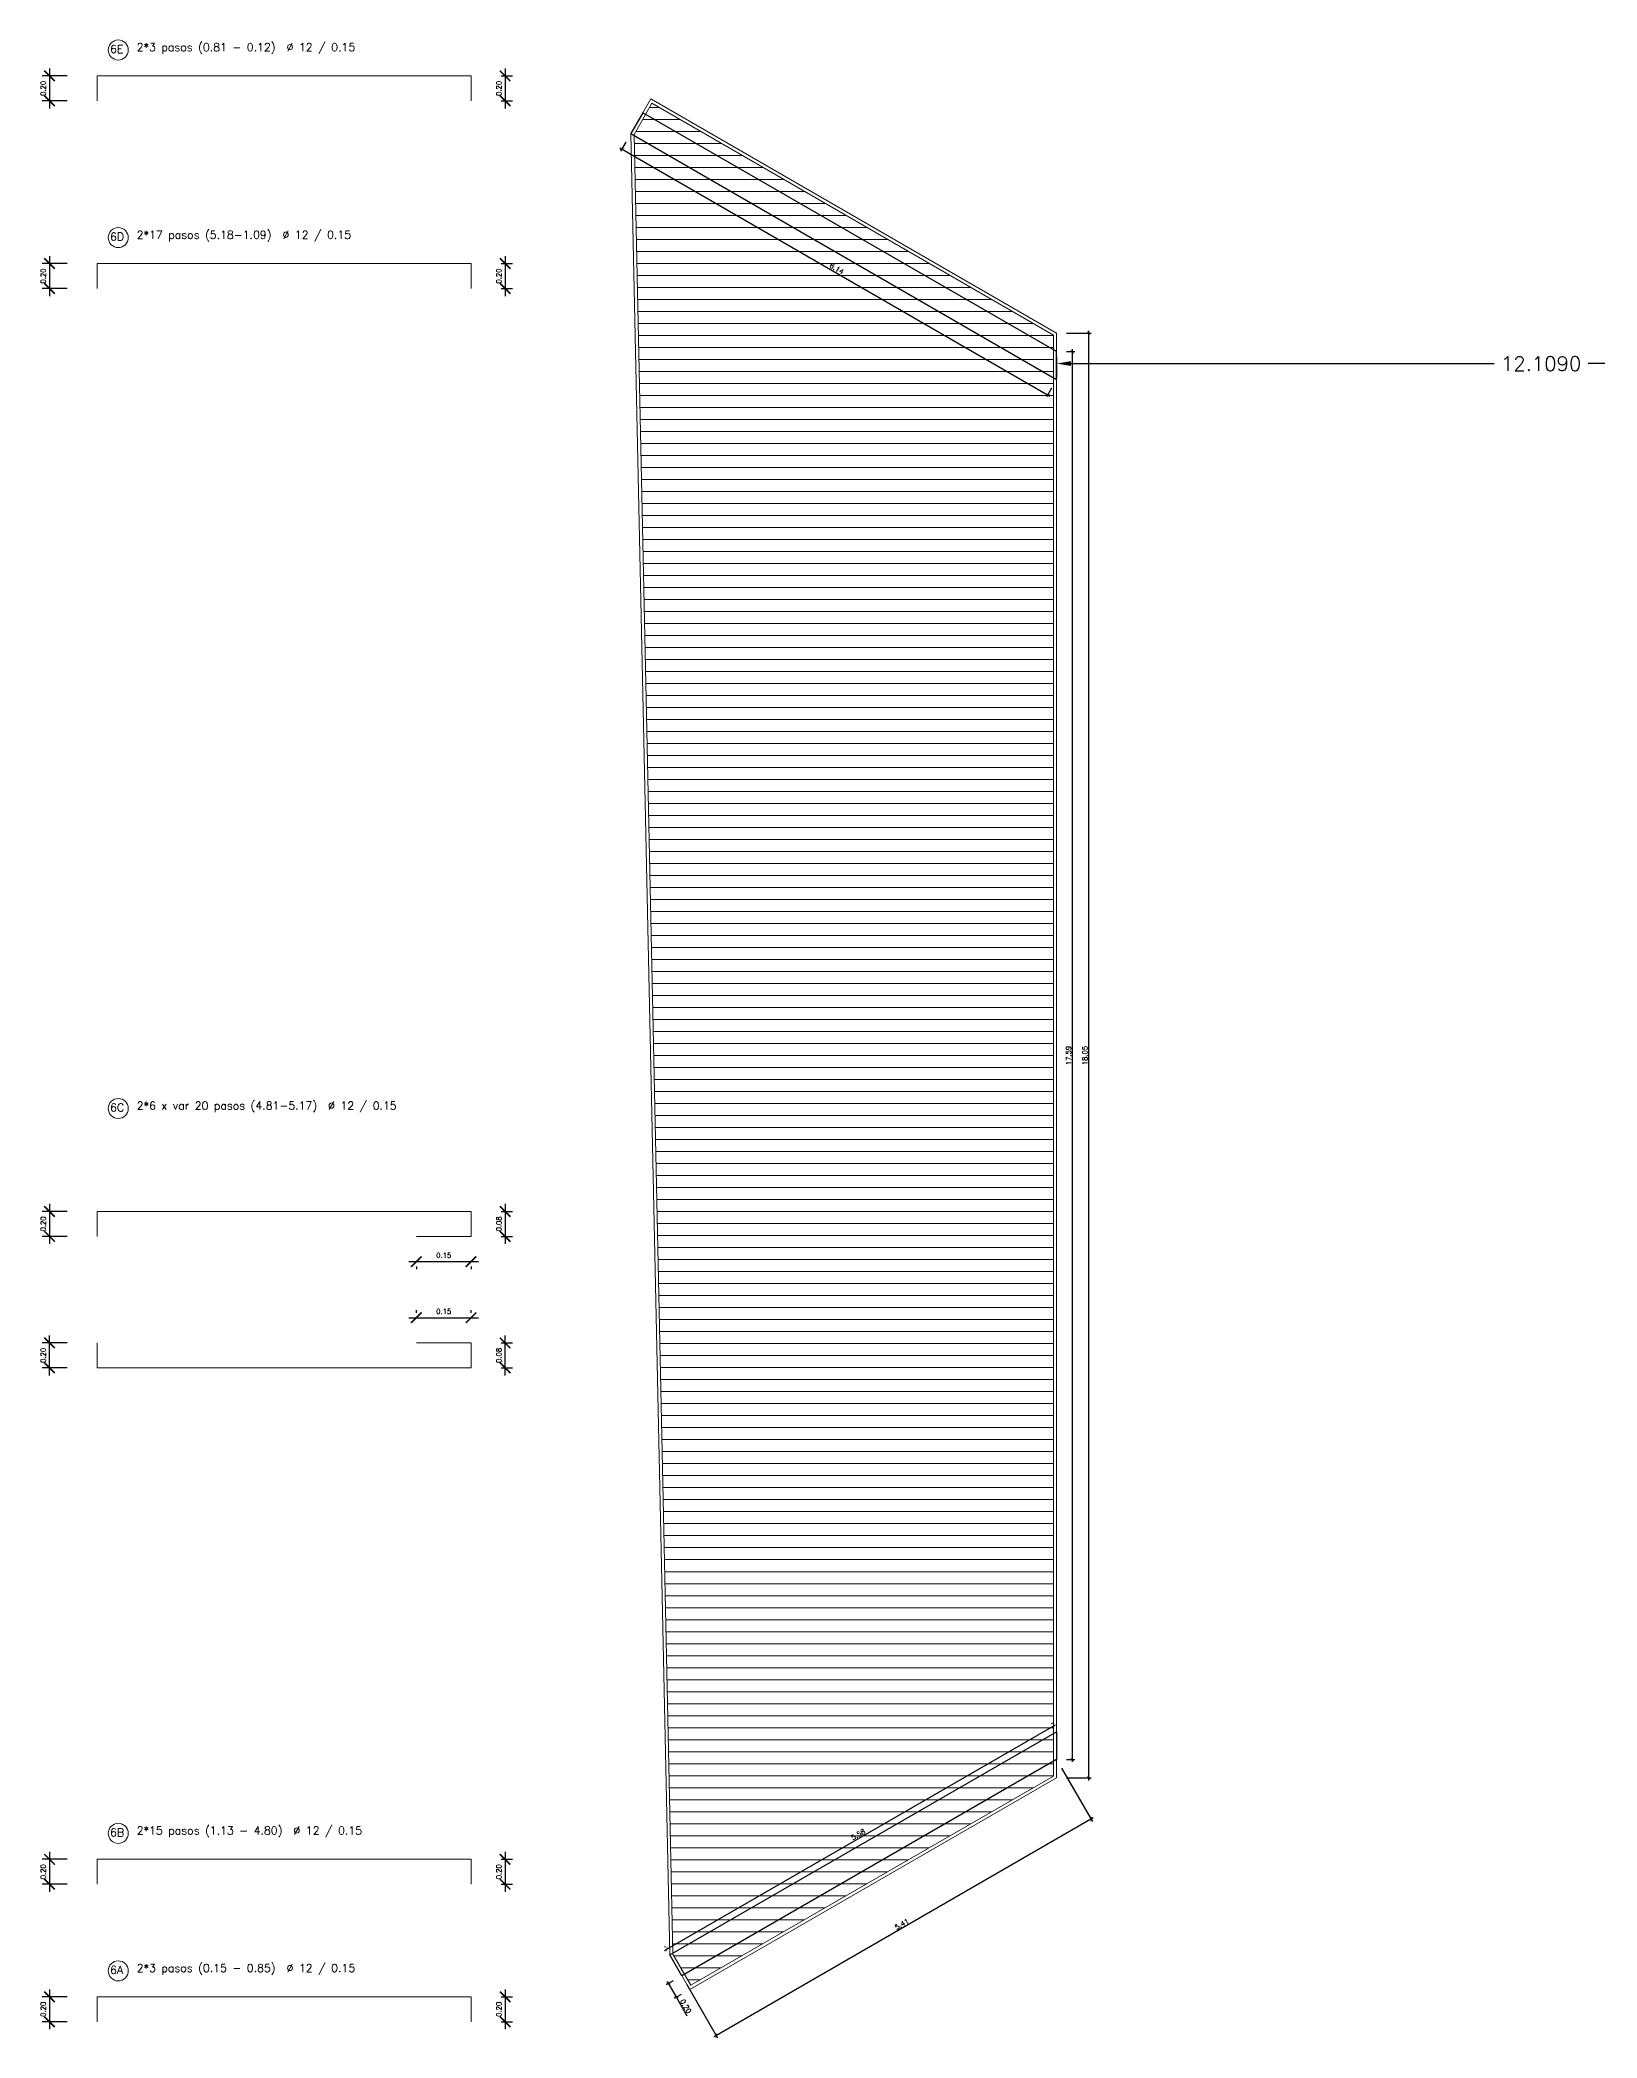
# Model space of a CAD drawing. Header units: metres. Extents: x 1291 to 1536, y 1774 to 1932.
# Drawn here: x 1329.96 to 1349.42, y 1906.63 to 1931.6 of the extents above; entities that cross this region are included whole.
import ezdxf

# ---------------------------------------------------------------- set-up
doc = ezdxf.new("R2010")
doc.units = ezdxf.units.M
doc.layers.add('Des', color=4, linetype='Continuous', lineweight=20)
doc.layers.add('Layer1', color=6, linetype='Continuous', lineweight=20)
doc.layers.add('YPSOM_CONTORNO AZUL', color=164, linetype='Continuous')
doc.styles.add('SPING-TEXTO', font='romans.shx')
doc.styles.get("Standard").update_dxf_attribs({"font": 'simplex.shx'})
doc.styles.add('YPSOM-TEXTO', font='romans.shx')
doc.styles.add('YPSOM_25', font='romans.shx', dxfattribs={"height": 0.0625})
doc.styles.add('YPSOM_40', font='romans.shx', dxfattribs={"height": 0.1})
doc.dimstyles.new('SPing_75', dxfattribs={"dimscale": 0.075, "dimtxt": 2.5, "dimasz": 1.75, "dimexe": 1.25, "dimexo": 5, "dimtad": 1, "dimzin": 1, "dimdsep": 46, "dimtxsty": 'SPING-TEXTO', "dimblk": 'ARCHTICK', "dimcen": 0, "dimdle": 1.25, "dimclrd": 1, "dimclre": 9, "dimclrt": 2, "dimadec": 0, "dimazin": 0, "dimtfac": 1, "dimtmove": 0, "dimatfit": 3, "dimfxl": 1, "dimarcsym": 0})
doc.dimstyles.get("Standard").update_dxf_attribs({"dimtxt": 0.18, "dimasz": 0.18, "dimexe": 0.18, "dimexo": 0.0625, "dimgap": 0.09, "dimtad": 0, "dimtih": 1, "dimtoh": 1, "dimdec": 4, "dimzin": 0, "dimdsep": 46, "dimtxsty": 'Standard', "dimcen": 0.09, "dimadec": 0, "dimazin": 0, "dimtfac": 1, "dimtdec": 4, "dimtofl": 0, "dimtmove": 0, "dimatfit": 3, "dimfxl": 1, "dimtolj": 1, "dimtzin": 0, "dimarcsym": 0})
doc.dimstyles.new('YPSOM_25', dxfattribs={"dimscale": 0.025, "dimtxt": 2.5, "dimasz": 1.75, "dimexe": 1.25, "dimexo": 5, "dimtad": 1, "dimzin": 1, "dimdsep": 46, "dimtxsty": 'YPSOM-TEXTO', "dimblk": 'ARCHTICK', "dimcen": 0, "dimdle": 1.25, "dimclrd": 1, "dimclre": 9, "dimclrt": 2, "dimadec": 0, "dimazin": 0, "dimtfac": 1, "dimtmove": 0, "dimatfit": 3, "dimfxl": 1, "dimarcsym": 0})

# ---------------------------------------------------------------- blocks, each defined once
blk = doc.blocks.new('*D353')
at = {"layer": 'Defpoints', "color": 0, "transparency": 16777216}
for p in [(1342.667, 1927.701), (1354.776, 1927.701), (1354.776, 1927.552)]:
    blk.add_point(p, dxfattribs=at)
at = {"layer": 'Layer1', "color": 0, "lineweight": -2, "transparency": 16777216}
for p, q in [((1342.667, 1927.638), (1342.667, 1927.372)), ((1342.847, 1927.552), (1348.134, 1927.552)), ((1354.596, 1927.552), (1349.308, 1927.552)), ((1354.776, 1927.638), (1354.776, 1927.372))]:
    blk.add_line(p, q, dxfattribs=at)
at = {"layer": 'Layer1', "color": 0, "transparency": 16777216}
for points in [[(1342.847, 1927.582), (1342.847, 1927.522), (1342.667, 1927.552)], [(1354.596, 1927.582), (1354.596, 1927.522), (1354.776, 1927.552)]]:
    blk.add_solid(points, dxfattribs=at)
at = {"layer": 'Layer1', "color": 0, "transparency": 16777216, "insert": (1348.721, 1927.552), "char_height": 0.18, "attachment_point": 5}
blk.add_mtext('\\A1;12.1090', dxfattribs=at)
blk = doc.blocks.new('_ArchTick')
at = {"color": 0, "linetype": 'ByBlock', "const_width": 0.15}
blk.add_lwpolyline([(-0.5, -0.5), (0.5, 0.5)], dxfattribs=at)
blk = doc.blocks.new('*D356')
at = {"layer": 'Defpoints', "color": 0, "transparency": 16777216}
for p in [(1337.983, 1907.404), (1337.916, 1907.134), (1338.083, 1907.231)]:
    blk.add_point(p, dxfattribs=at)
at = {"layer": 'Layer1', "color": 9, "lineweight": -2, "transparency": 16777216}
for p, q in [((1337.875, 1907.341), (1337.788, 1907.291)), ((1337.975, 1907.168), (1337.888, 1907.118))]:
    blk.add_line(p, q, dxfattribs=at)
at = {"layer": 'Layer1', "color": 1, "lineweight": -2, "transparency": 16777216}
for p, q in [((1337.8, 1907.334), (1337.916, 1907.134)), ((1337.916, 1907.134), (1338.048, 1906.904))]:
    blk.add_line(p, q, dxfattribs=at)
at = {"layer": 'Layer1', "color": 1, "lineweight": -2, "transparency": 16777216, "xscale": 0.04375, "yscale": 0.04375, "zscale": 0.04375}
for p, rotation in [((1337.816, 1907.307), 119.9999983916258), ((1337.916, 1907.134), 299.9999983916258)]:
    blk.add_blockref('_ArchTick', p, dxfattribs=dict(at, rotation=rotation))
at = {"layer": 'Layer1', "color": 2, "transparency": 16777216, "insert": (1338.033, 1907.023), "char_height": 0.0625, "attachment_point": 5, "rotation": 300, "style": 'YPSOM-TEXTO'}
blk.add_mtext('0.20', dxfattribs=at)
blk = doc.blocks.new('*D358')
at = {"layer": 'Defpoints', "color": 0, "transparency": 16777216}
for p in [(1342.667, 1927.701), (1342.667, 1910.108), (1342.862, 1910.108)]:
    blk.add_point(p, dxfattribs=at)
at = {"layer": 'Layer1', "color": 9, "lineweight": -2, "transparency": 16777216}
for p, q in [((1342.792, 1927.701), (1342.894, 1927.701)), ((1342.792, 1910.108), (1342.894, 1910.108))]:
    blk.add_line(p, q, dxfattribs=at)
at = {"layer": 'Layer1', "color": 1, "lineweight": -2, "transparency": 16777216}
blk.add_line((1342.862, 1927.732), (1342.862, 1910.077), dxfattribs=at)
at = {"layer": 'Layer1', "color": 1, "lineweight": -2, "transparency": 16777216, "xscale": 0.04375, "yscale": 0.04375, "zscale": 0.04375}
for p, rotation in [((1342.862, 1927.701), 90), ((1342.862, 1910.108), 270)]:
    blk.add_blockref('_ArchTick', p, dxfattribs=dict(at, rotation=rotation))
at = {"layer": 'Layer1', "color": 2, "transparency": 16777216, "insert": (1342.816, 1918.904), "char_height": 0.0625, "attachment_point": 5, "rotation": 90, "style": 'YPSOM-TEXTO'}
blk.add_mtext('17.59', dxfattribs=at)
blk = doc.blocks.new('*D359')
at = {"layer": 'Defpoints', "color": 0, "transparency": 16777216}
for p in [(1342.667, 1927.932), (1342.667, 1909.877), (1343.067, 1909.877)]:
    blk.add_point(p, dxfattribs=at)
at = {"layer": 'Layer1', "color": 9, "lineweight": -2, "transparency": 16777216}
for p, q in [((1342.792, 1927.932), (1343.098, 1927.932)), ((1342.792, 1909.877), (1343.098, 1909.877))]:
    blk.add_line(p, q, dxfattribs=at)
at = {"layer": 'Layer1', "color": 1, "lineweight": -2, "transparency": 16777216}
blk.add_line((1343.067, 1927.963), (1343.067, 1909.846), dxfattribs=at)
at = {"layer": 'Layer1', "color": 1, "lineweight": -2, "transparency": 16777216, "xscale": 0.04375, "yscale": 0.04375, "zscale": 0.04375}
for p, rotation in [((1343.067, 1927.932), 90), ((1343.067, 1909.877), 270)]:
    blk.add_blockref('_ArchTick', p, dxfattribs=dict(at, rotation=rotation))
at = {"layer": 'Layer1', "color": 2, "transparency": 16777216, "insert": (1343.02, 1918.904), "char_height": 0.0625, "attachment_point": 5, "rotation": 90, "style": 'YPSOM-TEXTO'}
blk.add_mtext('18.05', dxfattribs=at)
blk = doc.blocks.new('*D365')
at = {"layer": 'Defpoints', "color": 0, "transparency": 16777216}
for p in [(1335.35, 1916.956), (1335.35, 1916.644), (1335.775, 1916.644)]:
    blk.add_point(p, dxfattribs=at)
at = {"layer": 'Des', "color": 1, "lineweight": -2, "transparency": 16777216}
blk.add_line((1335.775, 1917.049), (1335.775, 1916.55), dxfattribs=at)
at = {"layer": 'Des', "color": 9, "lineweight": -2, "transparency": 16777216}
for p, q in [((1335.725, 1916.956), (1335.869, 1916.956)), ((1335.725, 1916.644), (1335.869, 1916.644))]:
    blk.add_line(p, q, dxfattribs=at)
at = {"layer": 'Des', "color": 1, "lineweight": -2, "transparency": 16777216, "xscale": 0.13125, "yscale": 0.13125, "zscale": 0.13125}
for p, rotation in [((1335.775, 1916.956), 90), ((1335.775, 1916.644), 270)]:
    blk.add_blockref('_ArchTick', p, dxfattribs=dict(at, rotation=rotation))
at = {"layer": 'Des', "color": 2, "transparency": 16777216, "insert": (1335.697, 1916.8), "char_height": 0.0625, "attachment_point": 5, "rotation": 90, "style": 'YPSOM_25'}
blk.add_mtext('0.08', dxfattribs=at)
blk = doc.blocks.new('*D366')
at = {"layer": 'Defpoints', "color": 0, "transparency": 16777216}
for p in [(1334.666, 1916.644), (1335.35, 1916.644), (1335.35, 1916.329)]:
    blk.add_point(p, dxfattribs=at)
at = {"layer": 'Des', "color": 1, "lineweight": -2, "transparency": 16777216}
blk.add_line((1334.572, 1916.329), (1335.444, 1916.329), dxfattribs=at)
at = {"layer": 'Des', "color": 9, "lineweight": -2, "transparency": 16777216}
for p, q in [((1334.666, 1916.269), (1334.666, 1916.235)), ((1335.35, 1916.269), (1335.35, 1916.235))]:
    blk.add_line(p, q, dxfattribs=at)
at = {"layer": 'Des', "color": 1, "lineweight": -2, "transparency": 16777216, "xscale": 0.13125, "yscale": 0.13125, "zscale": 0.13125, "rotation": 180}
blk.add_blockref('_ArchTick', (1334.666, 1916.329), dxfattribs=at)
at = {"layer": 'Des', "color": 1, "lineweight": -2, "transparency": 16777216, "xscale": 0.13125, "yscale": 0.13125, "zscale": 0.13125}
blk.add_blockref('_ArchTick', (1335.35, 1916.329), dxfattribs=at)
at = {"layer": 'Des', "color": 2, "transparency": 16777216, "insert": (1335.008, 1916.407), "char_height": 0.0625, "attachment_point": 5, "style": 'YPSOM_25'}
blk.add_mtext('0.15', dxfattribs=at)
blk = doc.blocks.new('*D367')
at = {"layer": 'Defpoints', "color": 0, "transparency": 16777216}
for p in [(1330.677, 1916.956), (1330.082, 1916.644), (1330.677, 1916.644)]:
    blk.add_point(p, dxfattribs=at)
at = {"layer": 'Des', "color": 1, "lineweight": -2, "transparency": 16777216}
blk.add_line((1330.082, 1917.049), (1330.082, 1916.55), dxfattribs=at)
at = {"layer": 'Des', "color": 9, "lineweight": -2, "transparency": 16777216}
for p, q in [((1330.302, 1916.956), (1329.988, 1916.956)), ((1330.302, 1916.644), (1329.988, 1916.644))]:
    blk.add_line(p, q, dxfattribs=at)
at = {"layer": 'Des', "color": 1, "lineweight": -2, "transparency": 16777216, "xscale": 0.13125, "yscale": 0.13125, "zscale": 0.13125}
for p, rotation in [((1330.082, 1916.956), 90), ((1330.082, 1916.644), 270)]:
    blk.add_blockref('_ArchTick', p, dxfattribs=dict(at, rotation=rotation))
at = {"layer": 'Des', "color": 2, "transparency": 16777216, "insert": (1330.003, 1916.8), "char_height": 0.0625, "attachment_point": 5, "rotation": 90, "style": 'YPSOM_25'}
blk.add_mtext('0.20', dxfattribs=at)
blk = doc.blocks.new('*D368')
at = {"layer": 'Defpoints', "color": 0, "transparency": 16777216}
for p in [(1335.35, 1915.313), (1335.775, 1915.313), (1335.35, 1915.001)]:
    blk.add_point(p, dxfattribs=at)
at = {"layer": 'Des', "color": 9, "lineweight": -2, "transparency": 16777216}
for p, q in [((1335.725, 1915.313), (1335.869, 1915.313)), ((1335.725, 1915.001), (1335.869, 1915.001))]:
    blk.add_line(p, q, dxfattribs=at)
at = {"layer": 'Des', "color": 1, "lineweight": -2, "transparency": 16777216}
blk.add_line((1335.775, 1914.907), (1335.775, 1915.407), dxfattribs=at)
at = {"layer": 'Des', "color": 1, "lineweight": -2, "transparency": 16777216, "xscale": 0.13125, "yscale": 0.13125, "zscale": 0.13125}
for p, rotation in [((1335.775, 1915.313), 90), ((1335.775, 1915.001), 270)]:
    blk.add_blockref('_ArchTick', p, dxfattribs=dict(at, rotation=rotation))
at = {"layer": 'Des', "color": 2, "transparency": 16777216, "insert": (1335.697, 1915.157), "char_height": 0.0625, "attachment_point": 5, "rotation": 90, "style": 'YPSOM_25'}
blk.add_mtext('0.08', dxfattribs=at)
blk = doc.blocks.new('*D369')
at = {"layer": 'Defpoints', "color": 0, "transparency": 16777216}
for p in [(1335.35, 1915.628), (1334.666, 1915.313), (1335.35, 1915.313)]:
    blk.add_point(p, dxfattribs=at)
at = {"layer": 'Des', "color": 1, "lineweight": -2, "transparency": 16777216}
blk.add_line((1334.572, 1915.628), (1335.444, 1915.628), dxfattribs=at)
at = {"layer": 'Des', "color": 9, "lineweight": -2, "transparency": 16777216}
for p, q in [((1334.666, 1915.688), (1334.666, 1915.721)), ((1335.35, 1915.688), (1335.35, 1915.721))]:
    blk.add_line(p, q, dxfattribs=at)
at = {"layer": 'Des', "color": 1, "lineweight": -2, "transparency": 16777216, "xscale": 0.13125, "yscale": 0.13125, "zscale": 0.13125, "rotation": 180}
blk.add_blockref('_ArchTick', (1334.666, 1915.628), dxfattribs=at)
at = {"layer": 'Des', "color": 1, "lineweight": -2, "transparency": 16777216, "xscale": 0.13125, "yscale": 0.13125, "zscale": 0.13125}
blk.add_blockref('_ArchTick', (1335.35, 1915.628), dxfattribs=at)
at = {"layer": 'Des', "color": 2, "transparency": 16777216, "insert": (1335.008, 1915.706), "char_height": 0.0625, "attachment_point": 5, "style": 'YPSOM_25'}
blk.add_mtext('0.15', dxfattribs=at)
blk = doc.blocks.new('*D370')
at = {"layer": 'Defpoints', "color": 0, "transparency": 16777216}
for p in [(1330.082, 1915.313), (1330.677, 1915.313), (1330.677, 1915.001)]:
    blk.add_point(p, dxfattribs=at)
at = {"layer": 'Des', "color": 9, "lineweight": -2, "transparency": 16777216}
for p, q in [((1330.302, 1915.313), (1329.988, 1915.313)), ((1330.302, 1915.001), (1329.988, 1915.001))]:
    blk.add_line(p, q, dxfattribs=at)
at = {"layer": 'Des', "color": 1, "lineweight": -2, "transparency": 16777216}
blk.add_line((1330.082, 1914.907), (1330.082, 1915.407), dxfattribs=at)
at = {"layer": 'Des', "color": 1, "lineweight": -2, "transparency": 16777216, "xscale": 0.13125, "yscale": 0.13125, "zscale": 0.13125}
for p, rotation in [((1330.082, 1915.313), 90), ((1330.082, 1915.001), 270)]:
    blk.add_blockref('_ArchTick', p, dxfattribs=dict(at, rotation=rotation))
at = {"layer": 'Des', "color": 2, "transparency": 16777216, "insert": (1330.003, 1915.157), "char_height": 0.0625, "attachment_point": 5, "rotation": 90, "style": 'YPSOM_25'}
blk.add_mtext('0.20', dxfattribs=at)
blk = doc.blocks.new('*D371')
at = {"layer": 'Defpoints', "color": 0, "transparency": 16777216}
for p in [(1335.35, 1928.802), (1335.35, 1928.49), (1335.775, 1928.49)]:
    blk.add_point(p, dxfattribs=at)
at = {"layer": 'Des', "color": 9, "lineweight": -2, "transparency": 16777216}
for p, q in [((1335.725, 1928.802), (1335.869, 1928.802)), ((1335.725, 1928.49), (1335.869, 1928.49))]:
    blk.add_line(p, q, dxfattribs=at)
at = {"layer": 'Des', "color": 1, "lineweight": -2, "transparency": 16777216}
blk.add_line((1335.775, 1928.896), (1335.775, 1928.396), dxfattribs=at)
at = {"layer": 'Des', "color": 1, "lineweight": -2, "transparency": 16777216, "xscale": 0.13125, "yscale": 0.13125, "zscale": 0.13125}
for p, rotation in [((1335.775, 1928.802), 90), ((1335.775, 1928.49), 270)]:
    blk.add_blockref('_ArchTick', p, dxfattribs=dict(at, rotation=rotation))
at = {"layer": 'Des', "color": 2, "transparency": 16777216, "insert": (1335.697, 1928.646), "char_height": 0.0625, "attachment_point": 5, "rotation": 90, "style": 'YPSOM_25'}
blk.add_mtext('0.20', dxfattribs=at)
blk = doc.blocks.new('*D373')
at = {"layer": 'Defpoints', "color": 0, "transparency": 16777216}
for p in [(1330.677, 1928.802), (1330.082, 1928.49), (1330.677, 1928.49)]:
    blk.add_point(p, dxfattribs=at)
at = {"layer": 'Des', "color": 9, "lineweight": -2, "transparency": 16777216}
for p, q in [((1330.302, 1928.802), (1329.988, 1928.802)), ((1330.302, 1928.49), (1329.988, 1928.49))]:
    blk.add_line(p, q, dxfattribs=at)
at = {"layer": 'Des', "color": 1, "lineweight": -2, "transparency": 16777216}
blk.add_line((1330.082, 1928.896), (1330.082, 1928.396), dxfattribs=at)
at = {"layer": 'Des', "color": 1, "lineweight": -2, "transparency": 16777216, "xscale": 0.13125, "yscale": 0.13125, "zscale": 0.13125}
for p, rotation in [((1330.082, 1928.802), 90), ((1330.082, 1928.49), 270)]:
    blk.add_blockref('_ArchTick', p, dxfattribs=dict(at, rotation=rotation))
at = {"layer": 'Des', "color": 2, "transparency": 16777216, "insert": (1330.003, 1928.646), "char_height": 0.0625, "attachment_point": 5, "rotation": 90, "style": 'YPSOM_25'}
blk.add_mtext('0.20', dxfattribs=at)
blk = doc.blocks.new('*D375')
at = {"layer": 'Defpoints', "color": 0, "transparency": 16777216}
for p in [(1335.35, 1931.147), (1335.35, 1930.835), (1335.775, 1930.835)]:
    blk.add_point(p, dxfattribs=at)
at = {"layer": 'Des', "color": 1, "lineweight": -2, "transparency": 16777216}
blk.add_line((1335.775, 1931.24), (1335.775, 1930.741), dxfattribs=at)
at = {"layer": 'Des', "color": 9, "lineweight": -2, "transparency": 16777216}
for p, q in [((1335.725, 1931.147), (1335.869, 1931.147)), ((1335.725, 1930.835), (1335.869, 1930.835))]:
    blk.add_line(p, q, dxfattribs=at)
at = {"layer": 'Des', "color": 1, "lineweight": -2, "transparency": 16777216, "xscale": 0.13125, "yscale": 0.13125, "zscale": 0.13125}
for p, rotation in [((1335.775, 1931.147), 90), ((1335.775, 1930.835), 270)]:
    blk.add_blockref('_ArchTick', p, dxfattribs=dict(at, rotation=rotation))
at = {"layer": 'Des', "color": 2, "transparency": 16777216, "insert": (1335.697, 1930.991), "char_height": 0.0625, "attachment_point": 5, "rotation": 90, "style": 'YPSOM_25'}
blk.add_mtext('0.20', dxfattribs=at)
blk = doc.blocks.new('*D376')
at = {"layer": 'Defpoints', "color": 0, "transparency": 16777216}
for p in [(1330.677, 1931.147), (1330.082, 1930.835), (1330.677, 1930.835)]:
    blk.add_point(p, dxfattribs=at)
at = {"layer": 'Des', "color": 1, "lineweight": -2, "transparency": 16777216}
blk.add_line((1330.082, 1931.24), (1330.082, 1930.741), dxfattribs=at)
at = {"layer": 'Des', "color": 9, "lineweight": -2, "transparency": 16777216}
for p, q in [((1330.302, 1931.147), (1329.988, 1931.147)), ((1330.302, 1930.835), (1329.988, 1930.835))]:
    blk.add_line(p, q, dxfattribs=at)
at = {"layer": 'Des', "color": 1, "lineweight": -2, "transparency": 16777216, "xscale": 0.13125, "yscale": 0.13125, "zscale": 0.13125}
for p, rotation in [((1330.082, 1931.147), 90), ((1330.082, 1930.835), 270)]:
    blk.add_blockref('_ArchTick', p, dxfattribs=dict(at, rotation=rotation))
at = {"layer": 'Des', "color": 2, "transparency": 16777216, "insert": (1330.003, 1930.991), "char_height": 0.0625, "attachment_point": 5, "rotation": 90, "style": 'YPSOM_25'}
blk.add_mtext('0.20', dxfattribs=at)
blk = doc.blocks.new('*D377')
at = {"layer": 'Defpoints', "color": 0, "transparency": 16777216}
for p in [(1335.35, 1908.859), (1335.35, 1908.547), (1335.775, 1908.547)]:
    blk.add_point(p, dxfattribs=at)
at = {"layer": 'Des', "color": 9, "lineweight": -2, "transparency": 16777216}
for p, q in [((1335.725, 1908.859), (1335.869, 1908.859)), ((1335.725, 1908.547), (1335.869, 1908.547))]:
    blk.add_line(p, q, dxfattribs=at)
at = {"layer": 'Des', "color": 1, "lineweight": -2, "transparency": 16777216}
blk.add_line((1335.775, 1908.953), (1335.775, 1908.454), dxfattribs=at)
at = {"layer": 'Des', "color": 1, "lineweight": -2, "transparency": 16777216, "xscale": 0.13125, "yscale": 0.13125, "zscale": 0.13125}
for p, rotation in [((1335.775, 1908.859), 90), ((1335.775, 1908.547), 270)]:
    blk.add_blockref('_ArchTick', p, dxfattribs=dict(at, rotation=rotation))
at = {"layer": 'Des', "color": 2, "transparency": 16777216, "insert": (1335.697, 1908.703), "char_height": 0.0625, "attachment_point": 5, "rotation": 90, "style": 'YPSOM_25'}
blk.add_mtext('0.20', dxfattribs=at)
blk = doc.blocks.new('*D378')
at = {"layer": 'Defpoints', "color": 0, "transparency": 16777216}
for p in [(1330.677, 1908.859), (1330.082, 1908.547), (1330.677, 1908.547)]:
    blk.add_point(p, dxfattribs=at)
at = {"layer": 'Des', "color": 9, "lineweight": -2, "transparency": 16777216}
for p, q in [((1330.302, 1908.859), (1329.988, 1908.859)), ((1330.302, 1908.547), (1329.988, 1908.547))]:
    blk.add_line(p, q, dxfattribs=at)
at = {"layer": 'Des', "color": 1, "lineweight": -2, "transparency": 16777216}
blk.add_line((1330.082, 1908.953), (1330.082, 1908.454), dxfattribs=at)
at = {"layer": 'Des', "color": 1, "lineweight": -2, "transparency": 16777216, "xscale": 0.13125, "yscale": 0.13125, "zscale": 0.13125}
for p, rotation in [((1330.082, 1908.859), 90), ((1330.082, 1908.547), 270)]:
    blk.add_blockref('_ArchTick', p, dxfattribs=dict(at, rotation=rotation))
at = {"layer": 'Des', "color": 2, "transparency": 16777216, "insert": (1330.003, 1908.703), "char_height": 0.0625, "attachment_point": 5, "rotation": 90, "style": 'YPSOM_25'}
blk.add_mtext('0.20', dxfattribs=at)
blk = doc.blocks.new('*D379')
at = {"layer": 'Defpoints', "color": 0, "transparency": 16777216}
for p in [(1335.35, 1907.141), (1335.35, 1906.829), (1335.775, 1906.829)]:
    blk.add_point(p, dxfattribs=at)
at = {"layer": 'Des', "color": 9, "lineweight": -2, "transparency": 16777216}
for p, q in [((1335.725, 1907.141), (1335.869, 1907.141)), ((1335.725, 1906.829), (1335.869, 1906.829))]:
    blk.add_line(p, q, dxfattribs=at)
at = {"layer": 'Des', "color": 1, "lineweight": -2, "transparency": 16777216}
blk.add_line((1335.775, 1907.234), (1335.775, 1906.735), dxfattribs=at)
at = {"layer": 'Des', "color": 1, "lineweight": -2, "transparency": 16777216, "xscale": 0.13125, "yscale": 0.13125, "zscale": 0.13125}
for p, rotation in [((1335.775, 1907.141), 90), ((1335.775, 1906.829), 270)]:
    blk.add_blockref('_ArchTick', p, dxfattribs=dict(at, rotation=rotation))
at = {"layer": 'Des', "color": 2, "transparency": 16777216, "insert": (1335.697, 1906.985), "char_height": 0.0625, "attachment_point": 5, "rotation": 90, "style": 'YPSOM_25'}
blk.add_mtext('0.20', dxfattribs=at)
blk = doc.blocks.new('*D380')
at = {"layer": 'Defpoints', "color": 0, "transparency": 16777216}
for p in [(1330.677, 1907.141), (1330.082, 1906.829), (1330.677, 1906.829)]:
    blk.add_point(p, dxfattribs=at)
at = {"layer": 'Des', "color": 9, "lineweight": -2, "transparency": 16777216}
for p, q in [((1330.302, 1907.141), (1329.988, 1907.141)), ((1330.302, 1906.829), (1329.988, 1906.829))]:
    blk.add_line(p, q, dxfattribs=at)
at = {"layer": 'Des', "color": 1, "lineweight": -2, "transparency": 16777216}
blk.add_line((1330.082, 1907.234), (1330.082, 1906.735), dxfattribs=at)
at = {"layer": 'Des', "color": 1, "lineweight": -2, "transparency": 16777216, "xscale": 0.13125, "yscale": 0.13125, "zscale": 0.13125}
for p, rotation in [((1330.082, 1907.141), 90), ((1330.082, 1906.829), 270)]:
    blk.add_blockref('_ArchTick', p, dxfattribs=dict(at, rotation=rotation))
at = {"layer": 'Des', "color": 2, "transparency": 16777216, "insert": (1330.003, 1906.985), "char_height": 0.0625, "attachment_point": 5, "rotation": 90, "style": 'YPSOM_25'}
blk.add_mtext('0.20', dxfattribs=at)
blk = doc.blocks.new('*D397')
at = {"layer": 'Defpoints', "color": 0, "transparency": 16777216}
for p in [(1342.667, 1910.108), (1337.983, 1907.404), (1338.415, 1906.656)]:
    blk.add_point(p, dxfattribs=at)
at = {"layer": 'Layer1', "color": 9, "lineweight": -2, "transparency": 16777216}
for p, q in [((1342.729, 1910), (1343.114, 1909.333)), ((1338.046, 1907.296), (1338.43, 1906.629))]:
    blk.add_line(p, q, dxfattribs=at)
at = {"layer": 'Layer1', "color": 1, "lineweight": -2, "transparency": 16777216}
blk.add_line((1343.125, 1909.376), (1338.388, 1906.641), dxfattribs=at)
at = {"layer": 'Layer1', "color": 1, "lineweight": -2, "transparency": 16777216, "xscale": 0.04375, "yscale": 0.04375, "zscale": 0.04375}
for p, rotation in [((1343.098, 1909.36), 30.00000002130205), ((1338.415, 1906.656), 210.000000021302)]:
    blk.add_blockref('_ArchTick', p, dxfattribs=dict(at, rotation=rotation))
at = {"layer": 'Layer1', "color": 2, "transparency": 16777216, "insert": (1340.733, 1908.049), "char_height": 0.0625, "attachment_point": 5, "rotation": 30, "style": 'YPSOM-TEXTO'}
blk.add_mtext('5.41', dxfattribs=at)
blk = doc.blocks.new('*D398')
at = {"layer": 'Defpoints', "color": 0, "transparency": 16777216}
for p in [(1342.626, 1910.524), (1342.667, 1910.454), (1337.833, 1907.664)]:
    blk.add_point(p, dxfattribs=at)
at = {"layer": 'Layer1', "color": 1, "lineweight": -2, "transparency": 16777216}
blk.add_line((1337.766, 1907.718), (1342.653, 1910.54), dxfattribs=at)
at = {"layer": 'Layer1', "color": 9, "lineweight": -2, "transparency": 16777216}
for p, q in [((1342.604, 1910.563), (1342.611, 1910.551)), ((1337.771, 1907.772), (1337.777, 1907.761))]:
    blk.add_line(p, q, dxfattribs=at)
at = {"layer": 'Layer1', "color": 1, "lineweight": -2, "transparency": 16777216, "xscale": 0.04375, "yscale": 0.04375, "zscale": 0.04375}
for p, rotation in [((1342.626, 1910.524), 30.00000002053619), ((1337.793, 1907.734), 210.0000000205362)]:
    blk.add_blockref('_ArchTick', p, dxfattribs=dict(at, rotation=rotation))
at = {"layer": 'Layer1', "color": 2, "transparency": 16777216, "insert": (1340.186, 1909.17), "char_height": 0.0625, "attachment_point": 5, "rotation": 30, "style": 'YPSOM-TEXTO'}
blk.add_mtext('5.58', dxfattribs=at)
blk = doc.blocks.new('*D399')
at = {"layer": 'Defpoints', "color": 0, "transparency": 16777216}
for p in [(1337.346, 1930.427), (1342.667, 1927.354), (1342.556, 1927.162)]:
    blk.add_point(p, dxfattribs=at)
at = {"layer": 'Layer1', "color": 1, "lineweight": -2, "transparency": 16777216}
blk.add_line((1337.208, 1930.25), (1342.583, 1927.146), dxfattribs=at)
at = {"layer": 'Layer1', "color": 9, "lineweight": -2, "transparency": 16777216}
for p, q in [((1337.283, 1930.318), (1337.219, 1930.207)), ((1342.604, 1927.246), (1342.54, 1927.135))]:
    blk.add_line(p, q, dxfattribs=at)
at = {"layer": 'Layer1', "color": 1, "lineweight": -2, "transparency": 16777216, "xscale": 0.04375, "yscale": 0.04375, "zscale": 0.04375}
for p, rotation in [((1337.235, 1930.234), 150.0000000210966), ((1342.556, 1927.162), 330.0000000210966)]:
    blk.add_blockref('_ArchTick', p, dxfattribs=dict(at, rotation=rotation))
at = {"layer": 'Layer1', "color": 2, "transparency": 16777216, "insert": (1339.919, 1928.739), "char_height": 0.0625, "attachment_point": 5, "rotation": 330, "style": 'YPSOM-TEXTO'}
blk.add_mtext('6.14', dxfattribs=at)

msp = doc.modelspace()

# ---------------------------------------------------------------- linework, layer by layer
at = {"layer": 'Des'}
for points in [[(1330.67691, 1930.83466), (1330.67691, 1930.83466), (1330.67691, 1931.14671), (1333.01337, 1931.14671)], [(1335.34984, 1930.83466), (1335.34984, 1930.83466), (1335.34984, 1931.14671), (1333.01337, 1931.14671)], [(1330.67691, 1928.4899), (1330.67691, 1928.4899), (1330.67691, 1928.80195), (1333.01337, 1928.80195)], [(1335.34984, 1928.4899), (1335.34984, 1928.4899), (1335.34984, 1928.80195), (1333.01337, 1928.80195)], [(1330.67691, 1916.64367), (1330.67691, 1916.64367), (1330.67691, 1916.95571), (1333.01337, 1916.95571)], [(1334.66598, 1916.64367), (1335.34984, 1916.64367), (1335.34984, 1916.95571), (1333.01337, 1916.95571)], [(1330.67691, 1915.31282), (1330.67691, 1915.31282), (1330.67691, 1915.00077), (1333.01337, 1915.00077)], [(1334.66598, 1915.31282), (1335.34984, 1915.31282), (1335.34984, 1915.00077), (1333.01337, 1915.00077)], [(1330.67691, 1908.54725), (1330.67691, 1908.54725), (1330.67691, 1908.8593), (1333.01337, 1908.8593)], [(1335.34984, 1908.54725), (1335.34984, 1908.54725), (1335.34984, 1908.8593), (1333.01337, 1908.8593)], [(1330.67691, 1906.82856), (1330.67691, 1906.82856), (1330.67691, 1907.14061), (1333.01337, 1907.14061)], [(1335.34984, 1906.82856), (1335.34984, 1906.82856), (1335.34984, 1907.14061), (1333.01337, 1907.14061)]]:
    msp.add_lwpolyline(points, dxfattribs=at)
for centre in [(1330.94137, 1931.47093), (1330.94137, 1931.47093), (1330.94137, 1929.12617), (1330.94137, 1929.12617), (1330.94137, 1918.24237), (1330.94137, 1918.24237), (1330.94137, 1909.18352), (1330.94137, 1909.18352), (1330.94137, 1907.46483), (1330.94137, 1907.46483)]:
    msp.add_circle(centre, 0.1253, dxfattribs=at)
at = {"layer": 'Layer1', "color": 7}
for p, q in [((1337.58084, 1930.75395), (1337.69851, 1930.75395)), ((1337.49424, 1930.60395), (1337.95831, 1930.60395)), ((1337.40764, 1930.45395), (1338.21812, 1930.45395)), ((1337.88502, 1907.65395), (1338.73634, 1907.65395)), ((1337.97163, 1907.50395), (1338.47653, 1907.50395)), ((1338.05823, 1907.35395), (1338.21673, 1907.35395))]:
    msp.add_line(p, q, dxfattribs=at)
at = {"layer": 'Layer1'}
for p, q in [((1337.38825, 1930.30395), (1338.47793, 1930.30395)), ((1337.39147, 1930.15395), (1338.73774, 1930.15395)), ((1337.39468, 1930.00395), (1338.99755, 1930.00395)), ((1337.39789, 1929.85395), (1339.25735, 1929.85395)), ((1337.40111, 1929.70395), (1339.51716, 1929.70395)), ((1337.40432, 1929.55395), (1339.77697, 1929.55395)), ((1337.40753, 1929.40395), (1340.03678, 1929.40395)), ((1337.41075, 1929.25395), (1340.29658, 1929.25395)), ((1337.41396, 1929.10395), (1340.55639, 1929.10395)), ((1337.41717, 1928.95395), (1340.8162, 1928.95395)), ((1337.42039, 1928.80395), (1341.07601, 1928.80395)), ((1337.4236, 1928.65395), (1341.33581, 1928.65395)), ((1337.42681, 1928.50395), (1341.59562, 1928.50395)), ((1337.43002, 1928.35395), (1341.85543, 1928.35395)), ((1337.43324, 1928.20395), (1342.11524, 1928.20395)), ((1337.43645, 1928.05395), (1342.37504, 1928.05395)), ((1337.43966, 1927.90395), (1342.62678, 1927.90395)), ((1337.82523, 1909.90395), (1342.62678, 1909.90395)), ((1337.82845, 1909.75395), (1342.37365, 1909.75395)), ((1337.83166, 1909.60395), (1342.11384, 1909.60395)), ((1337.83487, 1909.45395), (1341.85403, 1909.45395)), ((1337.83809, 1909.30395), (1341.59423, 1909.30395)), ((1337.8413, 1909.15395), (1341.33442, 1909.15395)), ((1337.84451, 1909.00395), (1341.07461, 1909.00395)), ((1337.84773, 1908.85395), (1340.8148, 1908.85395)), ((1337.85094, 1908.70395), (1340.55499, 1908.70395)), ((1337.85415, 1908.55395), (1340.29519, 1908.55395)), ((1337.85736, 1908.40395), (1340.03538, 1908.40395)), ((1337.86058, 1908.25395), (1339.77557, 1908.25395)), ((1337.86379, 1908.10395), (1339.51576, 1908.10395)), ((1337.867, 1907.95395), (1339.25596, 1907.95395)), ((1337.87022, 1907.80395), (1338.99615, 1907.80395))]:
    msp.add_line(p, q, dxfattribs=at)
at = {"layer": 'Layer1', "color": 4}
for p, q in [((1337.44288, 1927.75395), (1342.62678, 1927.75395)), ((1337.44609, 1927.60395), (1342.62678, 1927.60395)), ((1337.4493, 1927.45395), (1342.62678, 1927.45395)), ((1337.45252, 1927.30395), (1342.62678, 1927.30395)), ((1337.45573, 1927.15395), (1342.62678, 1927.15395)), ((1337.45894, 1927.00395), (1342.62678, 1927.00395)), ((1337.46216, 1926.85395), (1342.62678, 1926.85395)), ((1337.46537, 1926.70395), (1342.62678, 1926.70395)), ((1337.46858, 1926.55395), (1342.62678, 1926.55395)), ((1337.47179, 1926.40395), (1342.62678, 1926.40395)), ((1337.47501, 1926.25395), (1342.62678, 1926.25395)), ((1337.47822, 1926.10395), (1342.62678, 1926.10395)), ((1337.48143, 1925.95395), (1342.62678, 1925.95395)), ((1337.48465, 1925.80395), (1342.62678, 1925.80395)), ((1337.48786, 1925.65395), (1342.62678, 1925.65395)), ((1337.49107, 1925.50395), (1342.62678, 1925.50395)), ((1337.49429, 1925.35395), (1342.62678, 1925.35395)), ((1337.4975, 1925.20395), (1342.62678, 1925.20395)), ((1337.50071, 1925.05395), (1342.62678, 1925.05395)), ((1337.50393, 1924.90395), (1342.62678, 1924.90395)), ((1337.50714, 1924.75395), (1342.62678, 1924.75395)), ((1337.51035, 1924.60395), (1342.62678, 1924.60395)), ((1337.51356, 1924.45395), (1342.62678, 1924.45395)), ((1337.51678, 1924.30395), (1342.62678, 1924.30395)), ((1337.51999, 1924.15395), (1342.62678, 1924.15395)), ((1337.5232, 1924.00395), (1342.62678, 1924.00395)), ((1337.52642, 1923.85395), (1342.62678, 1923.85395)), ((1337.52963, 1923.70395), (1342.62678, 1923.70395)), ((1337.53284, 1923.55395), (1342.62678, 1923.55395)), ((1337.53606, 1923.40395), (1342.62678, 1923.40395)), ((1337.53927, 1923.25395), (1342.62678, 1923.25395)), ((1337.54248, 1923.10395), (1342.62678, 1923.10395)), ((1337.5457, 1922.95395), (1342.62678, 1922.95395)), ((1337.54891, 1922.80395), (1342.62678, 1922.80395)), ((1337.55212, 1922.65395), (1342.62678, 1922.65395)), ((1337.55533, 1922.50395), (1342.62678, 1922.50395)), ((1337.55855, 1922.35395), (1342.62678, 1922.35395)), ((1337.56176, 1922.20395), (1342.62678, 1922.20395)), ((1337.56497, 1922.05395), (1342.62678, 1922.05395)), ((1337.56819, 1921.90395), (1342.62678, 1921.90395)), ((1337.5714, 1921.75395), (1342.62678, 1921.75395)), ((1337.57461, 1921.60395), (1342.62678, 1921.60395)), ((1337.57783, 1921.45395), (1342.62678, 1921.45395)), ((1337.58104, 1921.30395), (1342.62678, 1921.30395)), ((1337.58425, 1921.15395), (1342.62678, 1921.15395)), ((1337.58747, 1921.00395), (1342.62678, 1921.00395)), ((1337.59068, 1920.85395), (1342.62678, 1920.85395)), ((1337.59389, 1920.70395), (1342.62678, 1920.70395)), ((1337.5971, 1920.55395), (1342.62678, 1920.55395)), ((1337.60032, 1920.40395), (1342.62678, 1920.40395)), ((1337.60353, 1920.25395), (1342.62678, 1920.25395)), ((1337.60674, 1920.10395), (1342.62678, 1920.10395)), ((1337.60996, 1919.95395), (1342.62678, 1919.95395)), ((1337.61317, 1919.80395), (1342.62678, 1919.80395)), ((1337.61638, 1919.65395), (1342.62678, 1919.65395)), ((1337.6196, 1919.50395), (1342.62678, 1919.50395)), ((1337.62281, 1919.35395), (1342.62678, 1919.35395)), ((1337.62602, 1919.20395), (1342.62678, 1919.20395)), ((1337.62924, 1919.05395), (1342.62678, 1919.05395)), ((1337.63245, 1918.90395), (1342.62678, 1918.90395)), ((1337.63566, 1918.75395), (1342.62678, 1918.75395)), ((1337.63887, 1918.60395), (1342.62678, 1918.60395)), ((1337.64209, 1918.45395), (1342.62678, 1918.45395)), ((1337.6453, 1918.30395), (1342.62678, 1918.30395)), ((1337.64851, 1918.15395), (1342.62678, 1918.15395)), ((1337.65173, 1918.00395), (1342.62678, 1918.00395)), ((1337.65494, 1917.85395), (1342.62678, 1917.85395)), ((1337.65815, 1917.70395), (1342.62678, 1917.70395)), ((1337.66137, 1917.55395), (1342.62678, 1917.55395)), ((1337.66458, 1917.40395), (1342.62678, 1917.40395)), ((1337.66779, 1917.25395), (1342.62678, 1917.25395)), ((1337.67101, 1917.10395), (1342.62678, 1917.10395)), ((1337.67422, 1916.95395), (1342.62678, 1916.95395)), ((1337.67743, 1916.80395), (1342.62678, 1916.80395)), ((1337.68064, 1916.65395), (1342.62678, 1916.65395)), ((1337.68386, 1916.50395), (1342.62678, 1916.50395)), ((1337.68707, 1916.35395), (1342.62678, 1916.35395)), ((1337.69028, 1916.20395), (1342.62678, 1916.20395)), ((1337.6935, 1916.05395), (1342.62678, 1916.05395)), ((1337.69671, 1915.90395), (1342.62678, 1915.90395)), ((1337.69992, 1915.75395), (1342.62678, 1915.75395)), ((1337.70314, 1915.60395), (1342.62678, 1915.60395)), ((1337.70635, 1915.45395), (1342.62678, 1915.45395)), ((1337.70956, 1915.30395), (1342.62678, 1915.30395)), ((1337.71278, 1915.15395), (1342.62678, 1915.15395)), ((1337.71599, 1915.00395), (1342.62678, 1915.00395)), ((1337.7192, 1914.85395), (1342.62678, 1914.85395)), ((1337.72241, 1914.70395), (1342.62678, 1914.70395)), ((1337.72563, 1914.55395), (1342.62678, 1914.55395)), ((1337.72884, 1914.40395), (1342.62678, 1914.40395)), ((1337.73205, 1914.25395), (1342.62678, 1914.25395)), ((1337.73527, 1914.10395), (1342.62678, 1914.10395)), ((1337.73848, 1913.95395), (1342.62678, 1913.95395)), ((1337.74169, 1913.80395), (1342.62678, 1913.80395)), ((1337.74491, 1913.65395), (1342.62678, 1913.65395)), ((1337.74812, 1913.50395), (1342.62678, 1913.50395)), ((1337.75133, 1913.35395), (1342.62678, 1913.35395)), ((1337.75455, 1913.20395), (1342.62678, 1913.20395)), ((1337.75776, 1913.05395), (1342.62678, 1913.05395)), ((1337.76097, 1912.90395), (1342.62678, 1912.90395)), ((1337.76418, 1912.75395), (1342.62678, 1912.75395)), ((1337.7674, 1912.60395), (1342.62678, 1912.60395)), ((1337.77061, 1912.45395), (1342.62678, 1912.45395)), ((1337.77382, 1912.30395), (1342.62678, 1912.30395)), ((1337.77704, 1912.15395), (1342.62678, 1912.15395)), ((1337.78025, 1912.00395), (1342.62678, 1912.00395)), ((1337.78346, 1911.85395), (1342.62678, 1911.85395)), ((1337.78668, 1911.70395), (1342.62678, 1911.70395)), ((1337.78989, 1911.55395), (1342.62678, 1911.55395)), ((1337.7931, 1911.40395), (1342.62678, 1911.40395)), ((1337.79632, 1911.25395), (1342.62678, 1911.25395)), ((1337.79953, 1911.10395), (1342.62678, 1911.10395)), ((1337.80274, 1910.95395), (1342.62678, 1910.95395)), ((1337.80596, 1910.80395), (1342.62678, 1910.80395)), ((1337.80917, 1910.65395), (1342.62678, 1910.65395)), ((1337.81238, 1910.50395), (1342.62678, 1910.50395)), ((1337.81559, 1910.35395), (1342.62678, 1910.35395)), ((1337.81881, 1910.20395), (1342.62678, 1910.20395)), ((1337.82202, 1910.05395), (1342.62678, 1910.05395))]:
    msp.add_line(p, q, dxfattribs=at)
at = {"layer": 'Layer1'}
for points in [[(1337.59562, 1930.85954), (1342.66678, 1927.9317), (1342.66678, 1927.70076), (1342.66678, 1927.35435), (1342.66678, 1910.45435), (1342.66678, 1910.10794), (1342.66678, 1909.877), (1338.08321, 1907.23068), (1337.83321, 1907.66369), (1337.34562, 1930.42653), (1337.49562, 1930.68633)], [(1337.61026, 1930.8049), (1342.62678, 1927.90861), (1342.62678, 1927.70076), (1342.62678, 1927.35435), (1342.62678, 1910.45435), (1342.62678, 1910.10794), (1342.62678, 1909.90009), (1338.09785, 1907.28532), (1337.87298, 1907.6748), (1337.38585, 1930.41621), (1337.53026, 1930.66633)]]:
    msp.add_lwpolyline(points, close=True, dxfattribs=at)
at = {"layer": 'YPSOM_CONTORNO AZUL'}
for points in [[(1342.66678, 1927.35435), (1342.66678, 1927.70076), (1337.49562, 1930.68633), (1337.34562, 1930.42653), (1342.66678, 1927.35435)], [(1337.83321, 1907.66369), (1342.66678, 1910.45435), (1342.66678, 1910.10794), (1337.98321, 1907.40388), (1337.83321, 1907.66369)]]:
    msp.add_lwpolyline(points, dxfattribs=at)

# ---------------------------------------------------------------- texts
at = {"layer": 'Des', "style": 'YPSOM_40'}
for s, p in [('6E', (1330.83868, 1931.43295)), ('6D', (1330.83868, 1929.08819)), ('6C', (1330.83868, 1918.20439)), ('6B', (1330.83868, 1909.14554)), ('6A', (1330.83868, 1907.42685))]:
    msp.add_text(s, height=0.1, dxfattribs=at).set_placement(p)
at = {"layer": 'Des', "char_height": 0.1, "attachment_point": 1, "style": 'YPSOM_40'}
for s, width, insert in [('\\A1;2*3 pasos (0.81 - 0.12)  Ø 12 / 0.15', 3.8205613, (1331.17149, 1931.5564)), ('\\A1;2*17 pasos (5.18-1.09)  Ø 12 / 0.15', 3.8205613, (1331.17149, 1929.21164)), ('\\A1;2*6 x var 20 pasos (4.81-5.17)  Ø 12 / 0.15', 4.2599949, (1331.17149, 1918.32784)), ('\\A1;2*15 pasos (1.13 - 4.80)  Ø 12 / 0.15', 3.8205613, (1331.17149, 1909.26899)), ('\\A1;2*3 pasos (0.15 - 0.85)  Ø 12 / 0.15', 3.8205613, (1331.17149, 1907.5503))]:
    msp.add_mtext_dynamic_manual_height_columns(s, width=width, gutter_width=0.5, heights=[0], dxfattribs=dict(at, insert=insert))

# ---------------------------------------------------------------- dimensions: what is measured, and where the dimension line sits
at = {"layer": 'Des'}
for base, p1, p2, angle, text, picture, middle in [((1330.08159, 1930.83466), (1330.67691, 1931.14671), (1330.67691, 1930.83466), 90, '0.20', '*D376', (1330.00346, 1930.99069)), ((1335.77512, 1930.83466), (1335.34984, 1931.14671), (1335.34984, 1930.83466), 90, '0.20', '*D375', (1335.69699, 1930.99069)), ((1330.08159, 1928.4899), (1330.67691, 1928.80195), (1330.67691, 1928.4899), 90, '0.20', '*D373', (1330.00346, 1928.64593)), ((1335.77512, 1928.4899), (1335.34984, 1928.80195), (1335.34984, 1928.4899), 90, '0.20', '*D371', (1335.69699, 1928.64593)), ((1330.08159, 1916.64367), (1330.67691, 1916.95571), (1330.67691, 1916.64367), 90, '0.20', '*D367', (1330.00346, 1916.79969)), ((1335.77512, 1916.64367), (1335.34984, 1916.95571), (1335.34984, 1916.64367), 90, '0.08', '*D365', (1335.69699, 1916.79969)), ((1335.34984, 1916.32894), (1334.66598, 1916.64367), (1335.34984, 1916.64367), 180, '0.15', '*D366', (1335.00791, 1916.40706)), ((1335.34984, 1915.62754), (1334.66598, 1915.31282), (1335.34984, 1915.31282), 180, '0.15', '*D369', (1335.00791, 1915.70567)), ((1330.08159, 1915.31282), (1330.67691, 1915.00077), (1330.67691, 1915.31282), 270, '0.20', '*D370', (1330.00346, 1915.15679)), ((1335.77512, 1915.31282), (1335.34984, 1915.00077), (1335.34984, 1915.31282), 270, '0.08', '*D368', (1335.69699, 1915.15679)), ((1330.08159, 1908.54725), (1330.67691, 1908.8593), (1330.67691, 1908.54725), 90, '0.20', '*D378', (1330.00346, 1908.70328)), ((1335.77512, 1908.54725), (1335.34984, 1908.8593), (1335.34984, 1908.54725), 90, '0.20', '*D377', (1335.69699, 1908.70328)), ((1330.08159, 1906.82856), (1330.67691, 1907.14061), (1330.67691, 1906.82856), 90, '0.20', '*D380', (1330.00346, 1906.98459)), ((1335.77512, 1906.82856), (1335.34984, 1907.14061), (1335.34984, 1906.82856), 90, '0.20', '*D379', (1335.69699, 1906.98459))]:
    dim = msp.add_linear_dim(base=base, p1=p1, p2=p2, angle=angle, text=text, dimstyle='SPing_75', override={"dimtxsty": 'YPSOM_25'}, dxfattribs=at)
    dim.commit()
    dim.dimension.update_dxf_attribs({"geometry": picture, "text_midpoint": middle})
at = {"layer": 'Layer1'}
for p1, p2, distance, dimstyle, picture, middle in [((1337.34562, 1930.42653), (1342.66678, 1927.35435), -0.2221, 'YPSOM_25', '*D399', (1339.91859, 1928.73869)), ((1342.66678, 1927.9317), (1342.66678, 1909.877), 0.40026, 'YPSOM_25', '*D359', (1343.02016, 1918.90435)), ((1342.66678, 1927.70076), (1342.66678, 1910.10794), 0.19565, 'YPSOM_25', '*D358', (1342.81555, 1918.90435)), ((1342.66678, 1927.70076), (1354.77578, 1927.70076), -0.14921, 'Standard', '*D353', (1348.72128, 1927.55155)), ((1337.83321, 1907.66369), (1342.66678, 1910.45435), 0.08076, 'YPSOM_25', '*D398', (1340.18618, 1909.16955)), ((1342.66678, 1910.10794), (1337.98321, 1907.40388), 0.86324, 'YPSOM_25', '*D397', (1340.73318, 1908.04892)), ((1337.98321, 1907.40388), (1338.08321, 1907.23068), -0.19359, 'YPSOM_25', '*D356', (1338.03346, 1907.02342))]:
    dim = msp.add_aligned_dim(p1=p1, p2=p2, distance=distance, dimstyle=dimstyle, dxfattribs=at)
    dim.commit()
    dim.dimension.update_dxf_attribs({"geometry": picture, "text_midpoint": middle})

doc.saveas('drawing.dxf')
